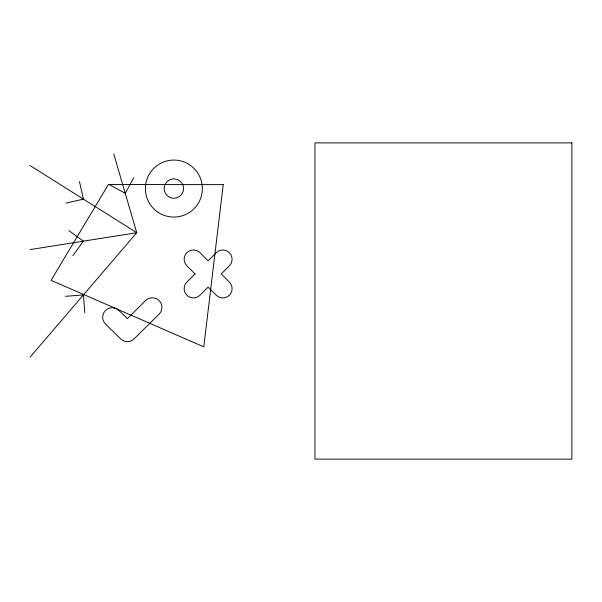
<?xml version="1.0" encoding="UTF-8"?>
<svg xmlns="http://www.w3.org/2000/svg" width="602" height="602" viewBox="0 0 602 602"><rect width="100%" height="100%" fill="white"/><g stroke="black" fill="none" stroke-linecap="round" stroke-linejoin="round"><path stroke-width="0.9" d="M133.877 177.59L125.246 193.332L109.511 184.701M72.872 255.677L83.422 241.161L68.906 230.611M30.1 357.137L136.744 232.718L113.755 153.939M65.919 203.107L83.422 199.134L79.449 181.631M30.1 249.597L136.744 232.718L30.1 165.55M65.528 296.304L83.422 294.927L84.799 312.822M223.237 184.641L203.777 346.835L51.08 280.344L108.413 184.49L223.237 184.641M195.01 273.955L186.861 282.105A9.271 9.271 0 0 0 186.861 295.221A9.271 9.271 0 0 0 199.977 295.221L208.126 287.071L216.276 295.221A9.271 9.271 0 0 0 229.392 295.221A9.271 9.271 0 0 0 229.392 282.105L221.243 273.955L229.392 265.806A9.271 9.271 0 0 0 229.392 252.689A9.271 9.271 0 0 0 216.276 252.689L208.126 260.839L199.977 252.689A9.271 9.271 0 0 0 186.861 252.689A9.271 9.271 0 0 0 186.861 265.806L195.01 273.955M145.661 300.533L127.361 318.669L118.91 310.429A9.557 9.557 0 0 0 105.395 310.602A9.557 9.557 0 0 0 105.568 324.124L120.769 338.934A9.527 9.527 0 0 0 134.118 338.873L159.116 314.116A9.557 9.557 0 0 0 159.176 300.601A9.557 9.557 0 0 0 145.661 300.533M571.9 142.885L314.966 142.885L314.966 459.115L571.9 459.115L571.9 142.885M168.522 196.658A9.685 9.685 0 0 0 183.527 189.156A9.685 9.685 0 0 0 169.523 179.915A9.685 9.685 0 0 0 168.522 196.658M158.16 212.363A28.497 28.497 0 0 0 202.31 190.277A28.497 28.497 0 0 0 161.11 163.089A28.497 28.497 0 0 0 158.16 212.363"/></g></svg>
